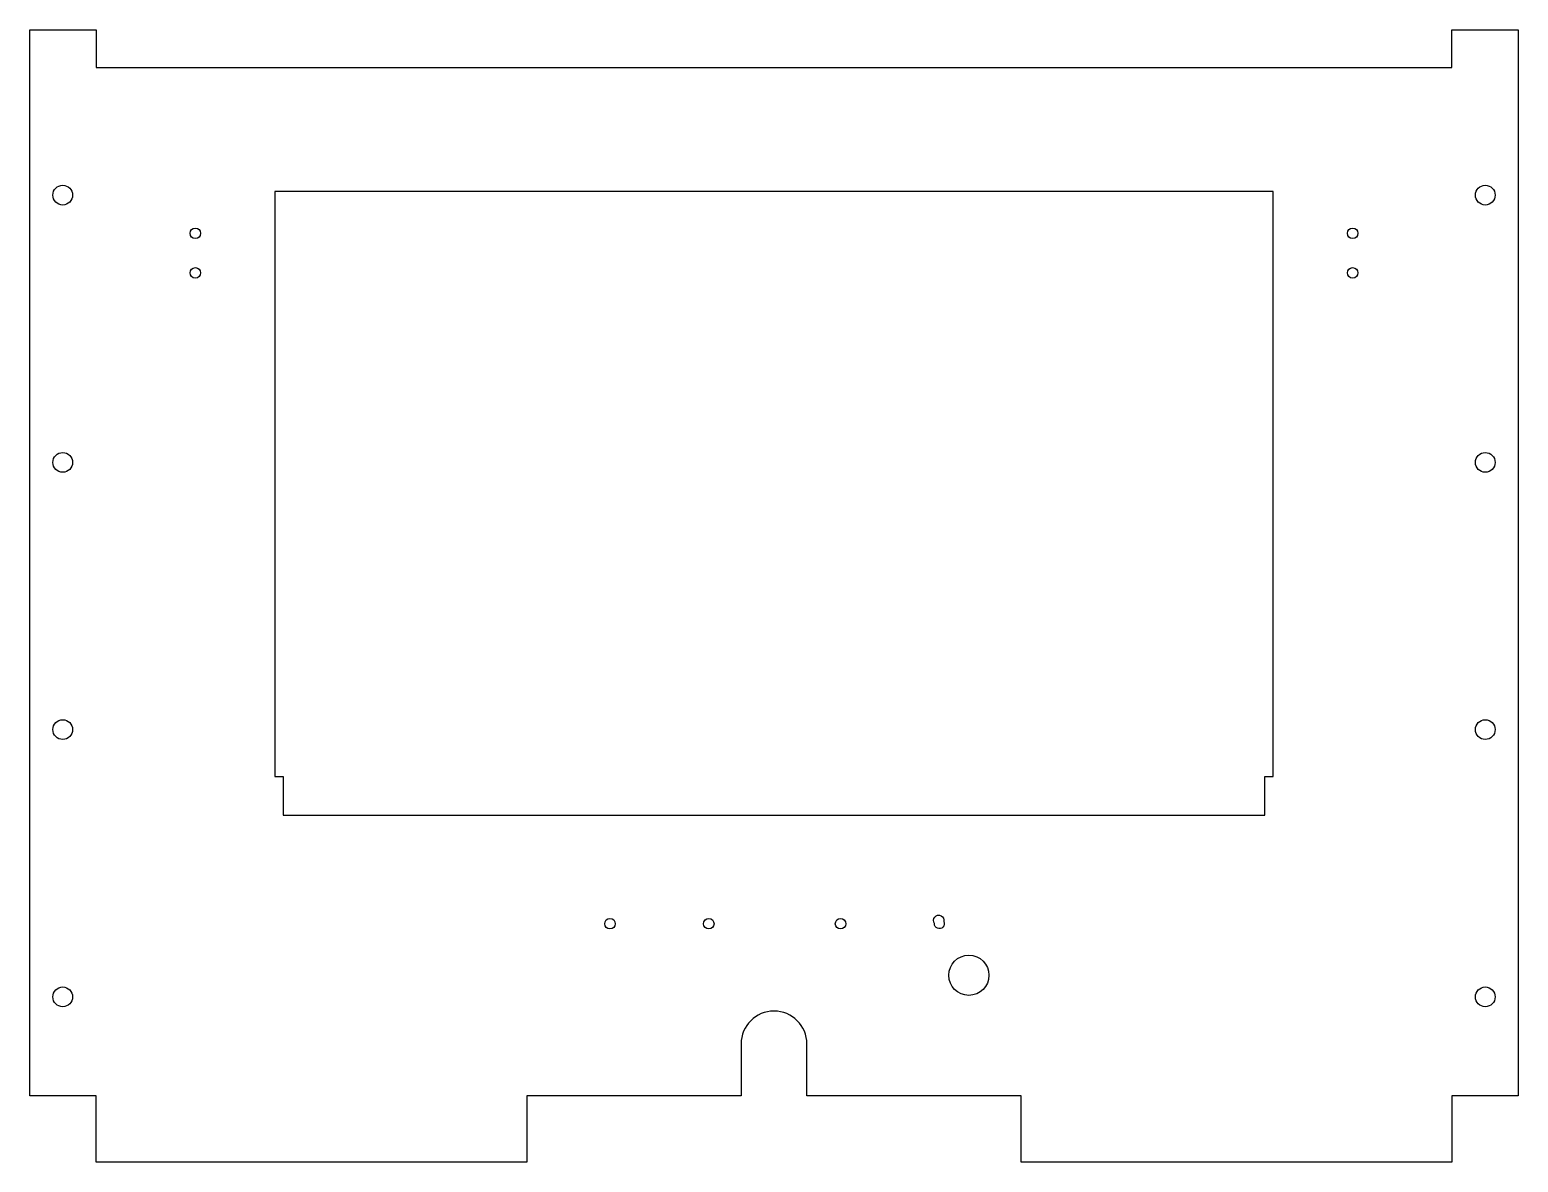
# Model space of a CAD drawing. Header units: millimetres. Extents: x -226 to 226, y -172 to 172.
import ezdxf

# ---------------------------------------------------------------- set-up
doc = ezdxf.new("R2010")
doc.units = ezdxf.units.MM
doc.layers.get('0').update_dxf_attribs({"linetype": 'CONTINUOUS'})

msp = doc.modelspace()

# ---------------------------------------------------------------- linework, layer by layer
for points in [[(-75, -151.7), (-75, -171.9), (-205.7, -171.9), (-205.7, -151.7), (-225.9, -151.7), (-225.9, 171.9), (-205.7, 171.9), (-205.7, 160.4), (205.7, 160.4), (205.7, 171.9), (225.9, 171.9), (225.9, -151.7), (205.7, -151.7), (205.7, -171.9), (75, -171.9), (75, -151.7), (10, -151.7), (10, -136, 1), (-10, -136), (-10, -151.7)], [(48.71, -99.45, -1.551424), (51.56, -98.85, -1.273516)]]:
    msp.add_lwpolyline(points, format="xyb", close=True)
msp.add_lwpolyline([(-149, -66.5), (149, -66.5), (149, -54.75), (151.5, -54.75), (151.5, 122.75), (-151.5, 122.75), (-151.5, -54.75), (-149, -54.75)], close=True)
for centre, radius in [((-215.9, 121.7), 3), ((215.9, 121.7), 3), ((-175.64, 110.1), 1.6), ((175.64, 110.1), 1.6), ((-175.64, 98.1), 1.6), ((175.64, 98.1), 1.6), ((-215.9, 40.57), 3), ((215.9, 40.57), 3), ((-215.9, -40.57), 3), ((215.9, -40.57), 3), ((-49.79, -99.49), 1.6), ((-19.79, -99.49), 1.6), ((20.21, -99.49), 1.6), ((59.15, -115.15), 6.1), ((-215.9, -121.7), 3), ((215.9, -121.7), 3)]:
    msp.add_circle(centre, radius)

doc.saveas('drawing.dxf')
